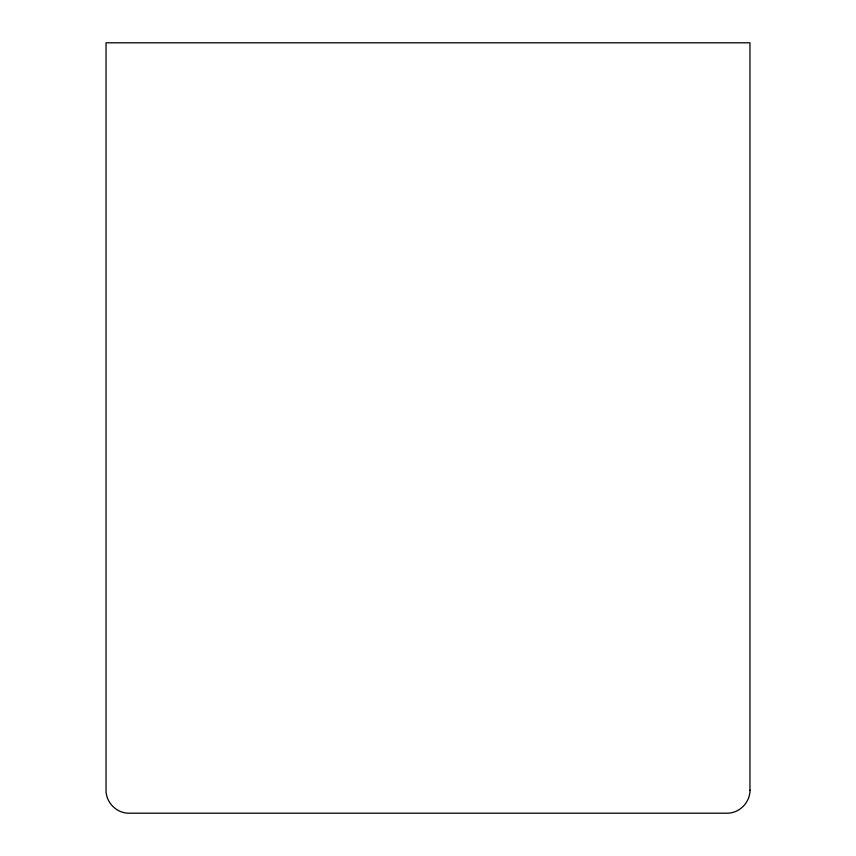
<?xml version="1.0" encoding="UTF-8"?>
<svg xmlns="http://www.w3.org/2000/svg" width="856" height="856" viewBox="0 0 856 856"><rect width="100%" height="100%" fill="white"/><g stroke="black" fill="none" stroke-linecap="round" stroke-linejoin="round"><path stroke-width="1.28" d="M749.963 790.206C750.145 802.5 739.263 813.382 726.958 813.2L129.042 813.2C116.737 813.382 105.855 802.5 106.037 790.206L106.037 42.8L749.963 42.8L749.963 790.206"/></g></svg>
